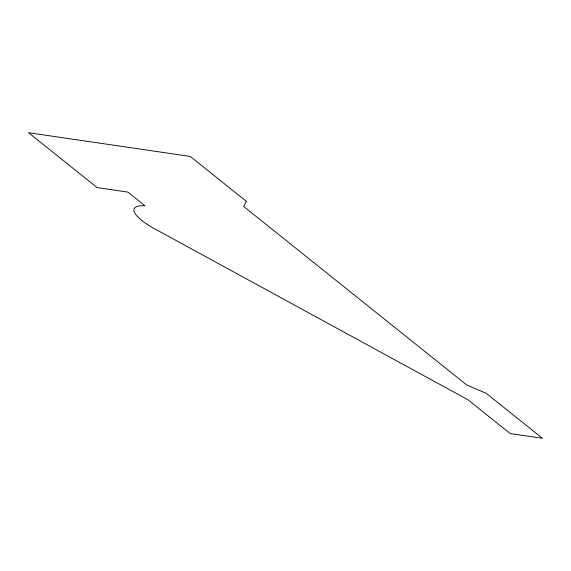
<?xml version="1.0" encoding="UTF-8"?>
<svg xmlns="http://www.w3.org/2000/svg" width="571" height="571" viewBox="0 0 571 571"><rect width="100%" height="100%" fill="white"/><g stroke="black" fill="none" stroke-linecap="round" stroke-linejoin="round"><path stroke-width="0.86" d="M246.408 201.385L243.639 206.459L466.728 384.982L486.264 393.333L542.45 438.292L510.181 433.56L467.956 399.771L155.162 229.078A41.754 11.299 22.7 0 1 144.963 205.803L127.818 192.084L97.12 187.581L28.55 132.708L190.222 156.425L246.408 201.385"/></g></svg>
